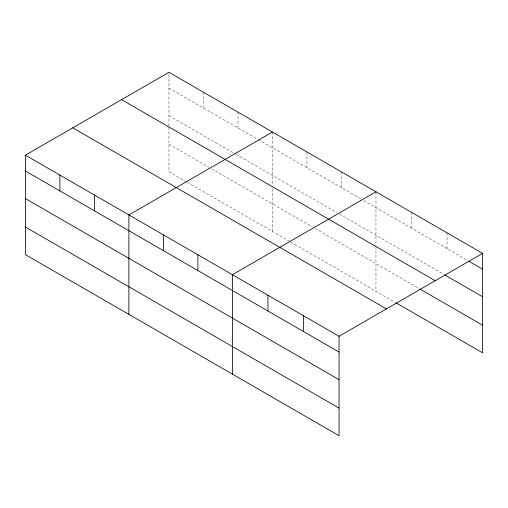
<?xml version="1.0" encoding="UTF-8"?>
<svg xmlns="http://www.w3.org/2000/svg" width="508" height="508" viewBox="0 0 508 508"><rect width="100%" height="100%" fill="white"/><g stroke="black" fill="none" stroke-linecap="round" stroke-linejoin="round"><path stroke-width="0.38" stroke-dasharray="2.54 1.91" d="M168.961 125.965L168.961 72.295M168.961 88.087L257.581 139.249M258.255 139.643L361.08 199.003M363.785 200.565L468.243 260.877M168.961 115.691L235.255 153.968M235.934 154.356L336.728 212.554M339.433 214.116L443.636 274.276M168.961 144.139L208.877 167.183M211.582 168.745L312.376 226.936M315.081 228.498L419.03 288.512M186.55 181.896L168.961 171.742L168.961 126.752M187.23 182.289L290.049 241.656M290.728 242.043L395.789 302.698M447.053 232.848L447.053 248.641M411.512 212.325L411.512 228.117M375.964 191.808L375.964 245.478M375.964 246.266L375.964 291.255M341.465 171.888L341.465 187.681M306.965 151.968L306.965 167.761M272.459 132.048L272.459 185.718M272.459 188.881L272.459 231.502M237.96 112.128L237.96 127.921M203.46 92.215L203.46 108.007"/><path stroke-width="0.76" d="M25.4 155.181L339.039 336.258L339.039 435.705L25.4 254.629L25.4 155.181L168.961 72.295L482.6 253.371L482.6 352.819L396.469 303.092M272.459 132.048L128.899 214.935L128.899 314.382M375.964 191.808L232.404 274.688L232.404 374.142M339.039 336.258L482.6 253.371M468.928 261.271L482.6 269.164M445.002 275.063L482.6 296.774M121.583 99.644L435.223 280.721M419.71 288.906L482.6 325.215M72.777 127.826L386.417 308.902M25.4 170.974L339.039 352.05M25.4 198.577L339.039 379.654M25.4 227.019L339.039 408.102M303.492 315.735L303.492 331.527M267.945 295.212L267.945 311.004M197.898 254.775L197.898 270.561M163.398 234.855L163.398 250.647M94.399 195.015L94.399 210.807M59.9 175.095L59.9 190.887"/></g></svg>
